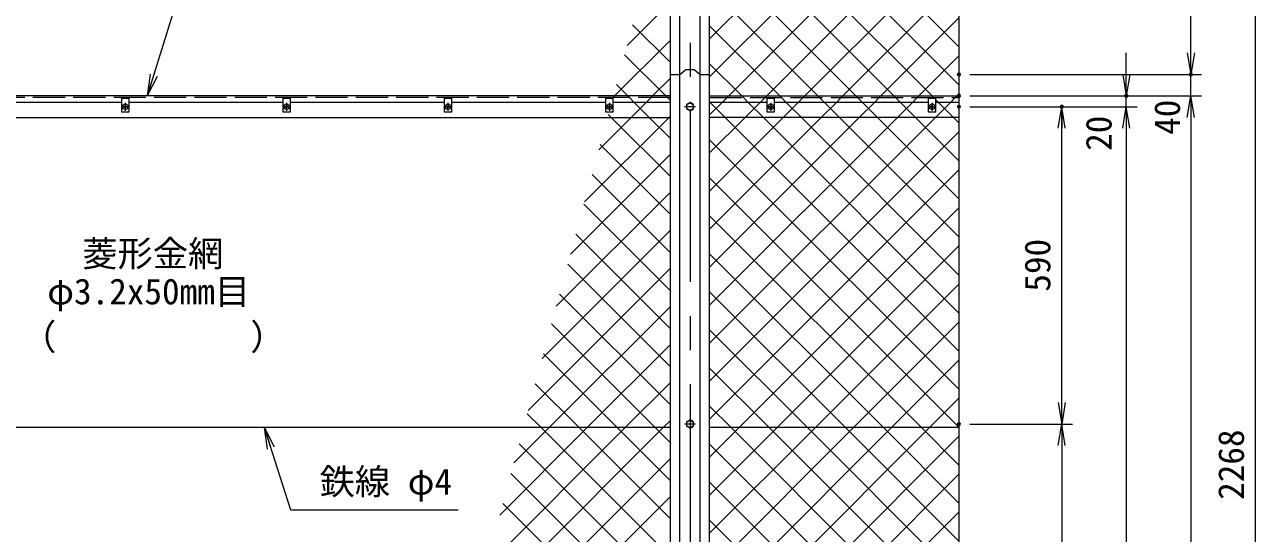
# Model space of a CAD drawing. Units: millimetres at full size. Extents: x -4200 to 4200, y -2970 to 2970.
# Drawn here: x -2622 to -334, y 801 to 1747 of the extents above; entities that cross this region are included whole.
import ezdxf
from ezdxf.enums import TextEntityAlignment as Align

# ---------------------------------------------------------------- set-up
doc = ezdxf.new("R2010")
doc.units = ezdxf.units.MM
doc.header["$LTSCALE"] = 10
doc.header["$PDMODE"] = 32
doc.header["$PDSIZE"] = 5
doc.linetypes.add('DASHED', pattern=[7.5, 6, -1.5])
doc.linetypes.add('USER1', pattern=[50.8, 31.75, -6.35, 6.35, -6.35])
for name, color, linetype, lineweight in [('0-0_D-STR1', 1, 'Continuous', 18), ('0-1_D-BMK', 2, 'USER1', 13), ('0-2_D-STR-DIM', 7, 'Continuous', 13), ('0-3_D-STR3', 3, 'Continuous', 13), ('0-7_D-STR-TXT', 7, 'Continuous', 13), ('0-8_0', 7, 'Continuous', 18), ('0-B_D-STR2', 7, 'Continuous', 13)]:
    doc.layers.add(name, color=color, linetype=linetype, lineweight=lineweight)
doc.layers.add('0-9_Defpoints', color=7, linetype='Continuous')
doc.styles.add('ＭＳ ゴシック', font='')
doc.styles.get('ＭＳ ゴシック').set_extended_font_data('MS Gothic')

# ---------------------------------------------------------------- blocks, each defined once
blk = doc.blocks.new('_Open')
at = {"layer": '0-8_0'}
blk.add_line((-10, 1.667), (0, 0), dxfattribs=at)
blk.add_lwpolyline([(-10, -1.667), (0, 0), (-10, 0)], dxfattribs=at)

msp = doc.modelspace()

# ---------------------------------------------------------------- linework, layer by layer
at = {"layer": '0-0_D-STR1'}
for p, q in [((-1421.47, -506.02), (-1421.47, 2061.82)), ((-1403.97, -506.02), (-1403.97, 2061.82)), ((-1365.97, -506.02), (-1365.97, 2061.82)), ((-1348.47, -506.02), (-1348.47, 2061.82)), ((-1421.47, 1613.98), (-3359.97, 1613.98)), ((-1348.47, 1613.98), (-884.97, 1613.98)), ((-3359.97, 1573.98), (-1421.47, 1573.98)), ((-884.97, 1573.98), (-1348.47, 1573.98))]:
    msp.add_line(p, q, dxfattribs=at)
at = {"layer": '0-0_D-STR1', "linetype": 'DASHED'}
for p, q in [((-1421.47, 1610.98), (-3359.97, 1610.98)), ((-1348.47, 1610.98), (-884.97, 1610.98))]:
    msp.add_line(p, q, dxfattribs=at)
at = {"layer": '0-0_D-STR1'}
msp.add_lwpolyline([(-1421.47, 1653.98), (-1403.97, 1653.98), (-1392.47, 1662.85), (-1377.47, 1662.85), (-1365.97, 1653.98), (-1348.47, 1653.98)], dxfattribs=at)
at = {"layer": '0-1_D-BMK'}
for p, q in [((-1384.97, 2093.79), (-1384.97, -521.02)), ((-2442.41, 1593.98), (-2427.53, 1593.98)), ((-2434.97, 1601.42), (-2434.97, 1586.54)), ((-2142.41, 1593.98), (-2127.53, 1593.98)), ((-2134.97, 1601.42), (-2134.97, 1586.54)), ((-1842.41, 1593.98), (-1827.53, 1593.98)), ((-1834.97, 1601.42), (-1834.97, 1586.54)), ((-1542.41, 1593.98), (-1527.53, 1593.98)), ((-1534.97, 1601.42), (-1534.97, 1586.54)), ((-1374.97, 1593.98), (-1394.97, 1593.98)), ((-1242.41, 1593.98), (-1227.53, 1593.98)), ((-1234.97, 1601.42), (-1234.97, 1586.54)), ((-942.41, 1593.98), (-927.53, 1593.98)), ((-934.97, 1601.42), (-934.97, 1586.54)), ((-1374.97, 1003.98), (-1394.97, 1003.98))]:
    msp.add_line(p, q, dxfattribs=at)
at = {"layer": '0-2_D-STR-DIM'}
for p, q in [((-884.97, 2125.14), (-884.97, 784.63)), ((-453.93, 1653.98), (-453.93, 2061.82)), ((-333.93, -206.02), (-333.93, 2061.82)), ((-453.93, 1693.98), (-453.93, 1733.98)), ((-573.93, 1653.98), (-573.93, 1693.98)), ((-864.97, 1653.98), (-433.93, 1653.98)), ((-864.97, 1653.98), (-433.93, 1653.98)), ((-453.93, 1613.98), (-453.93, 1653.98)), ((-864.97, 1613.98), (-433.93, 1613.98)), ((-864.97, 1613.98), (-433.93, 1613.98)), ((-864.97, 1613.98), (-553.93, 1613.98)), ((-573.93, 1593.98), (-573.93, 1613.98)), ((-453.93, 1613.98), (-453.93, -206.02)), ((-864.97, 1593.98), (-673.93, 1593.98)), ((-864.97, 1593.98), (-553.93, 1593.98)), ((-864.97, 1593.98), (-553.93, 1593.98)), ((-693.93, 1003.98), (-693.93, 1593.98)), ((-573.93, 1593.98), (-573.93, -176.02)), ((-453.93, 1573.98), (-453.93, 1533.98)), ((-573.93, 1553.98), (-573.93, 1513.98)), ((-864.97, 1003.98), (-673.93, 1003.98)), ((-864.97, 1003.98), (-673.93, 1003.98)), ((-693.93, 1003.98), (-693.93, 413.98))]:
    msp.add_line(p, q, dxfattribs=at)
at = {"layer": '0-3_D-STR3'}
for p, q in [((-2441.47, 1601.98), (-2728.47, 1601.98)), ((-2141.47, 1601.98), (-2428.47, 1601.98)), ((-1841.47, 1601.98), (-2128.47, 1601.98)), ((-1541.47, 1601.98), (-1828.47, 1601.98)), ((-1421.47, 1601.98), (-1528.47, 1601.98)), ((-1241.47, 1601.98), (-1348.47, 1601.98)), ((-941.47, 1601.98), (-1228.47, 1601.98)), ((-884.97, 1601.98), (-928.47, 1601.98)), ((-2436.8, 1594.37), (-2438.32, 1594.35)), ((-2438.32, 1594.35), (-2438.32, 1593.61)), ((-2438.32, 1594.35), (-2438.32, 1593.61)), ((-2436.8, 1593.59), (-2438.32, 1593.61)), ((-2435.88, 1594.84), (-2436.8, 1594.37)), ((-2435.88, 1593.11), (-2436.8, 1593.59)), ((-2435.86, 1594.86), (-2435.37, 1595.78)), ((-2435.86, 1593.1), (-2435.37, 1592.18)), ((-2435.34, 1597.33), (-2435.37, 1595.78)), ((-2435.37, 1597.33), (-2434.61, 1597.33)), ((-2435.34, 1590.63), (-2435.37, 1592.18)), ((-2435.34, 1590.63), (-2434.61, 1590.63)), ((-2434.61, 1597.33), (-2434.58, 1595.78)), ((-2434.61, 1590.63), (-2434.58, 1592.18)), ((-2434.09, 1594.86), (-2434.58, 1595.78)), ((-2434.09, 1593.1), (-2434.58, 1592.18)), ((-2434.07, 1594.84), (-2433.15, 1594.37)), ((-2434.07, 1593.11), (-2433.15, 1593.59)), ((-2433.15, 1593.59), (-2431.62, 1593.61)), ((-2136.8, 1594.37), (-2138.32, 1594.35)), ((-2138.32, 1594.35), (-2138.32, 1593.61)), ((-2138.32, 1594.35), (-2138.32, 1593.61)), ((-2136.8, 1593.59), (-2138.32, 1593.61)), ((-2135.88, 1594.84), (-2136.8, 1594.37)), ((-2135.88, 1593.11), (-2136.8, 1593.59)), ((-2135.86, 1594.86), (-2135.37, 1595.78)), ((-2135.86, 1593.1), (-2135.37, 1592.18)), ((-2135.34, 1597.33), (-2135.37, 1595.78)), ((-2135.37, 1597.33), (-2134.61, 1597.33)), ((-2135.34, 1590.63), (-2135.37, 1592.18)), ((-2135.34, 1590.63), (-2134.61, 1590.63)), ((-2134.61, 1597.33), (-2134.58, 1595.78)), ((-2134.61, 1590.63), (-2134.58, 1592.18)), ((-2134.09, 1594.86), (-2134.58, 1595.78)), ((-2134.09, 1593.1), (-2134.58, 1592.18)), ((-2134.07, 1594.84), (-2133.15, 1594.37)), ((-2134.07, 1593.11), (-2133.15, 1593.59)), ((-2133.15, 1593.59), (-2131.62, 1593.61)), ((-1836.8, 1594.37), (-1838.32, 1594.35)), ((-1838.32, 1594.35), (-1838.32, 1593.61)), ((-1838.32, 1594.35), (-1838.32, 1593.61)), ((-1836.8, 1593.59), (-1838.32, 1593.61)), ((-1835.88, 1594.84), (-1836.8, 1594.37)), ((-1835.88, 1593.11), (-1836.8, 1593.59)), ((-1835.86, 1594.86), (-1835.37, 1595.78)), ((-1835.86, 1593.1), (-1835.37, 1592.18)), ((-1835.34, 1597.33), (-1835.37, 1595.78)), ((-1835.37, 1597.33), (-1834.61, 1597.33)), ((-1835.34, 1590.63), (-1835.37, 1592.18)), ((-1835.34, 1590.63), (-1834.61, 1590.63)), ((-1834.61, 1597.33), (-1834.58, 1595.78)), ((-1834.61, 1590.63), (-1834.58, 1592.18)), ((-1834.09, 1594.86), (-1834.58, 1595.78)), ((-1834.09, 1593.1), (-1834.58, 1592.18)), ((-1834.07, 1594.84), (-1833.15, 1594.37)), ((-1834.07, 1593.11), (-1833.15, 1593.59)), ((-1833.15, 1593.59), (-1831.62, 1593.61)), ((-1536.8, 1594.37), (-1538.32, 1594.35)), ((-1538.32, 1594.35), (-1538.32, 1593.61)), ((-1538.32, 1594.35), (-1538.32, 1593.61)), ((-1536.8, 1593.59), (-1538.32, 1593.61)), ((-1535.88, 1594.84), (-1536.8, 1594.37)), ((-1535.88, 1593.11), (-1536.8, 1593.59)), ((-1535.86, 1594.86), (-1535.37, 1595.78)), ((-1535.86, 1593.1), (-1535.37, 1592.18)), ((-1535.34, 1597.33), (-1535.37, 1595.78)), ((-1535.37, 1597.33), (-1534.61, 1597.33)), ((-1535.34, 1590.63), (-1535.37, 1592.18)), ((-1535.34, 1590.63), (-1534.61, 1590.63)), ((-1534.61, 1597.33), (-1534.58, 1595.78)), ((-1534.61, 1590.63), (-1534.58, 1592.18)), ((-1534.09, 1594.86), (-1534.58, 1595.78)), ((-1534.09, 1593.1), (-1534.58, 1592.18)), ((-1534.07, 1594.84), (-1533.15, 1594.37)), ((-1534.07, 1593.11), (-1533.15, 1593.59)), ((-1533.15, 1593.59), (-1531.62, 1593.61)), ((-1384.97, 1601.49), (-1391.47, 1597.73)), ((-1391.47, 1597.73), (-1391.47, 1590.23)), ((-1391.47, 1590.23), (-1384.97, 1586.47)), ((-1378.47, 1597.73), (-1384.97, 1601.49)), ((-1384.97, 1586.47), (-1378.47, 1590.23)), ((-1378.47, 1590.23), (-1378.47, 1597.73)), ((-1236.8, 1594.37), (-1238.32, 1594.35)), ((-1238.32, 1594.35), (-1238.32, 1593.61)), ((-1238.32, 1594.35), (-1238.32, 1593.61)), ((-1236.8, 1593.59), (-1238.32, 1593.61)), ((-1235.88, 1594.84), (-1236.8, 1594.37)), ((-1235.88, 1593.11), (-1236.8, 1593.59)), ((-1235.86, 1594.86), (-1235.37, 1595.78)), ((-1235.86, 1593.1), (-1235.37, 1592.18)), ((-1235.34, 1597.33), (-1235.37, 1595.78)), ((-1235.37, 1597.33), (-1234.61, 1597.33)), ((-1235.34, 1590.63), (-1235.37, 1592.18)), ((-1235.34, 1590.63), (-1234.61, 1590.63)), ((-1234.61, 1597.33), (-1234.58, 1595.78)), ((-1234.61, 1590.63), (-1234.58, 1592.18)), ((-1234.09, 1594.86), (-1234.58, 1595.78)), ((-1234.09, 1593.1), (-1234.58, 1592.18)), ((-1234.07, 1594.84), (-1233.15, 1594.37)), ((-1234.07, 1593.11), (-1233.15, 1593.59)), ((-1233.15, 1593.59), (-1231.62, 1593.61)), ((-936.8, 1594.37), (-938.32, 1594.35)), ((-938.32, 1594.35), (-938.32, 1593.61)), ((-938.32, 1594.35), (-938.32, 1593.61)), ((-936.8, 1593.59), (-938.32, 1593.61)), ((-935.88, 1594.84), (-936.8, 1594.37)), ((-935.88, 1593.11), (-936.8, 1593.59)), ((-935.86, 1594.86), (-935.37, 1595.78)), ((-935.86, 1593.1), (-935.37, 1592.18)), ((-935.34, 1597.33), (-935.37, 1595.78)), ((-935.37, 1597.33), (-934.61, 1597.33)), ((-935.34, 1590.63), (-935.37, 1592.18)), ((-935.34, 1590.63), (-934.61, 1590.63)), ((-934.61, 1597.33), (-934.58, 1595.78)), ((-934.61, 1590.63), (-934.58, 1592.18)), ((-934.09, 1594.86), (-934.58, 1595.78)), ((-934.09, 1593.1), (-934.58, 1592.18)), ((-934.07, 1594.84), (-933.15, 1594.37)), ((-934.07, 1593.11), (-933.15, 1593.59)), ((-933.15, 1593.59), (-931.62, 1593.61)), ((-1421.47, 997.23), (-3359.97, 997.23)), ((-884.97, 997.23), (-1348.47, 997.23))]:
    msp.add_line(p, q, dxfattribs=at)
for points in [[(-2441.47, 1609.98), (-2428.47, 1609.98), (-2428.47, 1583.98), (-2441.47, 1583.98)], [(-2141.47, 1609.98), (-2128.47, 1609.98), (-2128.47, 1583.98), (-2141.47, 1583.98)], [(-1841.47, 1609.98), (-1828.47, 1609.98), (-1828.47, 1583.98), (-1841.47, 1583.98)], [(-1541.47, 1609.98), (-1528.47, 1609.98), (-1528.47, 1583.98), (-1541.47, 1583.98)], [(-1241.47, 1609.98), (-1228.47, 1609.98), (-1228.47, 1583.98), (-1241.47, 1583.98)], [(-941.47, 1609.98), (-928.47, 1609.98), (-928.47, 1583.98), (-941.47, 1583.98)], [(-1378.47, 1007.73), (-1384.97, 1011.49), (-1391.47, 1007.73), (-1391.47, 1000.23), (-1384.97, 996.47), (-1378.47, 1000.23)]]:
    msp.add_lwpolyline(points, close=True, dxfattribs=at)
for points in [[(-2433.15, 1594.37), (-2431.62, 1594.35), (-2431.62, 1593.61)], [(-2133.15, 1594.37), (-2131.62, 1594.35), (-2131.62, 1593.61)], [(-1833.15, 1594.37), (-1831.62, 1594.35), (-1831.62, 1593.61)], [(-1533.15, 1594.37), (-1531.62, 1594.35), (-1531.62, 1593.61)], [(-1233.15, 1594.37), (-1231.62, 1594.35), (-1231.62, 1593.61)], [(-933.15, 1594.37), (-931.62, 1594.35), (-931.62, 1593.61)]]:
    msp.add_lwpolyline(points, dxfattribs=at)
for centre, radius in [((-2434.97, 1593.98), 5.25), ((-2134.97, 1593.98), 5.25), ((-1834.97, 1593.98), 5.25), ((-1534.97, 1593.98), 5.25), ((-1384.97, 1593.98), 6.25), ((-1234.97, 1593.98), 5.25), ((-934.97, 1593.98), 5.25), ((-1384.97, 1003.98), 6.25)]:
    msp.add_circle(centre, radius, dxfattribs=at)
at = {"layer": '0-7_D-STR-TXT'}
for points in [[(-1641.19, 1794.1), (-2338.3, 1794.1), (-2393.31, 1615.89)], [(-1816.09, 843.6), (-2127.42, 843.6), (-2175.51, 995.32)]]:
    msp.add_lwpolyline(points, dxfattribs=at)
at = {"layer": '0-9_Defpoints'}
for p in [(-884.97, 1653.98), (-453.93, 1653.98), (-884.97, 1613.98), (-573.93, 1613.98), (-884.97, 1593.98), (-693.93, 1593.98), (-884.97, 1003.98)]:
    msp.add_point(p, dxfattribs=at)
at = {"layer": '0-B_D-STR2'}
for p, q in [((-1348.47, 1720), (-1060.58, 2007.89)), ((-1348.47, 1649.29), (-989.87, 2007.89)), ((-884.97, 1634.57), (-1258.3, 2007.89)), ((-884.97, 1705.28), (-1187.59, 2007.89)), ((-1005.81, 1613.98), (-1348.47, 1956.65)), ((-1171.66, 1613.98), (-884.97, 1900.66)), ((-1076.52, 1613.98), (-1348.47, 1885.94)), ((-1147.23, 1613.98), (-1348.47, 1815.23)), ((-1100.94, 1613.98), (-884.97, 1829.95)), ((-1502.08, 1707.82), (-1421.47, 1788.42)), ((-1421.47, 1676.1), (-1491.66, 1746.28)), ((-1217.94, 1613.98), (-1348.47, 1744.52)), ((-1030.23, 1613.98), (-884.97, 1759.24)), ((-959.52, 1613.98), (-884.97, 1688.53)), ((-1214.94, 1610.98), (-1217.94, 1613.98)), ((-1205.94, 1601.98), (-1214.94, 1610.98)), ((-1211.66, 1573.98), (-1183.66, 1601.98)), ((-1177.94, 1573.98), (-1205.94, 1601.98)), ((-1183.66, 1601.98), (-1174.66, 1610.98)), ((-1174.66, 1610.98), (-1171.66, 1613.98)), ((-1144.23, 1610.98), (-1147.23, 1613.98)), ((-1135.23, 1601.98), (-1144.23, 1610.98)), ((-1140.94, 1573.98), (-1112.94, 1601.98)), ((-1107.23, 1573.98), (-1135.23, 1601.98)), ((-1112.94, 1601.98), (-1103.94, 1610.98)), ((-1103.94, 1610.98), (-1100.94, 1613.98)), ((-1073.52, 1610.98), (-1076.52, 1613.98)), ((-1064.52, 1601.98), (-1073.52, 1610.98)), ((-1070.23, 1573.98), (-1042.23, 1601.98)), ((-1036.52, 1573.98), (-1064.52, 1601.98)), ((-1042.23, 1601.98), (-1033.23, 1610.98)), ((-1033.23, 1610.98), (-1030.23, 1613.98)), ((-1002.81, 1610.98), (-1005.81, 1613.98)), ((-993.81, 1601.98), (-1002.81, 1610.98)), ((-999.52, 1573.98), (-971.52, 1601.98)), ((-965.81, 1573.98), (-993.81, 1601.98)), ((-971.52, 1601.98), (-962.52, 1610.98)), ((-962.52, 1610.98), (-959.52, 1613.98)), ((-1348.47, 1437.16), (-1211.66, 1573.98)), ((-1348.47, 1366.45), (-1140.94, 1573.98)), ((-1348.47, 1295.74), (-1070.23, 1573.98)), ((-1348.47, 1225.03), (-999.52, 1573.98)), ((-884.97, 1281.02), (-1177.94, 1573.98)), ((-884.97, 1351.73), (-1107.23, 1573.98)), ((-884.97, 1422.44), (-1036.52, 1573.98)), ((-884.97, 1493.15), (-965.81, 1573.98)), ((-1348.47, 1083.61), (-884.97, 1547.11)), ((-1421.47, 1393.25), (-1551.97, 1523.75)), ((-884.97, 1068.89), (-1348.47, 1532.39)), ((-1607.24, 1319.82), (-1421.47, 1505.58)), ((-1421.47, 1322.54), (-1567.05, 1468.12)), ((-1348.47, 1012.9), (-884.97, 1476.4)), ((-884.97, 998.17), (-1348.47, 1461.67)), ((-1633.53, 1222.82), (-1421.47, 1434.87)), ((-1421.47, 1251.83), (-1582.13, 1412.48)), ((-1293.43, 997.23), (-884.97, 1405.69)), ((-954.74, 997.23), (-1348.47, 1390.96)), ((-1659.82, 1125.82), (-1421.47, 1364.16)), ((-1421.47, 1181.12), (-1597.2, 1356.85)), ((-1222.72, 997.23), (-884.97, 1334.97)), ((-1025.45, 997.23), (-1348.47, 1320.25)), ((-1686.11, 1028.82), (-1421.47, 1293.45)), ((-1421.47, 1110.41), (-1612.28, 1301.22)), ((-1152.01, 997.23), (-884.97, 1264.26)), ((-1421.47, 1039.7), (-1627.36, 1245.58)), ((-1646.98, 997.23), (-1421.47, 1222.74)), ((-1449.72, 997.23), (-1642.44, 1189.95)), ((-1081.3, 997.23), (-884.97, 1193.55)), ((-1576.27, 997.23), (-1421.47, 1152.03)), ((-1520.43, 997.23), (-1657.51, 1134.32)), ((-1010.59, 997.23), (-884.97, 1122.84)), ((-1237.58, 997.23), (-1348.47, 1108.12)), ((-1591.14, 997.23), (-1672.59, 1078.68)), ((-1505.56, 997.23), (-1421.47, 1081.32)), ((-1308.29, 997.23), (-1348.47, 1037.41)), ((-939.88, 997.23), (-884.97, 1052.13)), ((-1661.85, 997.23), (-1687.67, 1023.05)), ((-1434.85, 997.23), (-1421.47, 1010.61)), ((-1791.26, 640.82), (-1434.85, 997.23)), ((-1764.97, 737.82), (-1505.56, 997.23)), ((-1738.69, 834.82), (-1576.27, 997.23)), ((-1712.4, 931.82), (-1646.98, 997.23)), ((-1421.47, 756.86), (-1661.85, 997.23)), ((-1421.47, 827.57), (-1591.14, 997.23)), ((-1421.47, 898.28), (-1520.43, 997.23)), ((-1421.47, 968.99), (-1449.72, 997.23)), ((-1348.47, 942.19), (-1293.43, 997.23)), ((-1348.47, 871.47), (-1222.72, 997.23)), ((-1348.47, 800.76), (-1152.01, 997.23)), ((-1348.47, 730.05), (-1081.3, 997.23)), ((-1348.47, 659.34), (-1010.59, 997.23)), ((-1348.47, 588.63), (-939.88, 997.23)), ((-884.97, 573.91), (-1308.29, 997.23)), ((-884.97, 644.62), (-1237.58, 997.23)), ((-884.97, 856.75), (-1025.45, 997.23)), ((-884.97, 927.46), (-954.74, 997.23)), ((-1421.47, 686.15), (-1702.75, 967.42)), ((-1348.47, 517.92), (-884.97, 981.42)), ((-884.97, 503.2), (-1348.47, 966.7)), ((-1817.55, 543.82), (-1421.47, 939.9)), ((-1421.47, 615.44), (-1717.83, 911.79)), ((-1348.47, 447.21), (-884.97, 910.71)), ((-884.97, 432.49), (-1348.47, 895.99)), ((-1843.84, 446.82), (-1421.47, 869.19)), ((-1421.47, 544.72), (-1732.9, 856.15)), ((-930.43, 407.23), (-1348.47, 825.28))]:
    msp.add_line(p, q, dxfattribs=at)
for points in [[(-1348.47, 1578.58), (-1325.08, 1601.98), (-1316.08, 1610.98), (-1313.08, 1613.98), (-919.16, 2007.89)], [(-931.09, 1609.98), (-932.09, 1610.98), (-935.09, 1613.98), (-1329.01, 2007.89)], [(-1348.47, 1507.87), (-1282.37, 1573.98), (-1254.37, 1601.98), (-1245.37, 1610.98), (-1242.37, 1613.98), (-884.97, 1971.37)], [(-1528.37, 1610.82), (-1528.21, 1610.98), (-1525.21, 1613.98), (-1421.47, 1717.71)], [(-1421.47, 1605.39), (-1427.07, 1610.98), (-1430.07, 1613.98), (-1506.74, 1690.65)], [(-884.97, 1210.31), (-1248.65, 1573.98), (-1276.65, 1601.98), (-1285.65, 1610.98), (-1288.65, 1613.98), (-1348.47, 1673.81)], [(-1554.66, 1513.82), (-1494.5, 1573.98), (-1466.5, 1601.98), (-1457.5, 1610.98), (-1454.5, 1613.98), (-1421.47, 1647)], [(-1421.47, 1534.67), (-1460.78, 1573.98), (-1488.78, 1601.98), (-1497.78, 1610.98), (-1500.78, 1613.98), (-1521.81, 1635.01)], [(-1348.47, 1154.32), (-928.81, 1573.98), (-900.81, 1601.98), (-891.81, 1610.98), (-888.81, 1613.98), (-884.97, 1617.82)], [(-884.97, 1139.6), (-1319.36, 1573.98), (-1347.36, 1601.98), (-1348.47, 1603.1)], [(-884.97, 1563.86), (-895.09, 1573.98), (-923.09, 1601.98), (-928.47, 1607.36)], [(-1421.47, 1463.96), (-1531.49, 1573.98), (-1536.89, 1579.38)], [(-1580.95, 1416.82), (-1423.79, 1573.98), (-1421.47, 1576.29)], [(-884.97, 786.04), (-1096.16, 997.23), (-1348.47, 1249.54)], [(-916.98, 747.33), (-1166.87, 997.23), (-1348.47, 1178.83)], [(-1348.47, 376.5), (-1317.75, 407.23), (-884.97, 840)]]:
    msp.add_lwpolyline(points, dxfattribs=at)

# ---------------------------------------------------------------- block references
at = {"layer": '0-2_D-STR-DIM', "xscale": 4, "yscale": 4}
for p, rotation in [((-453.93, 1653.98), 270), ((-453.93, 1653.98), 270), ((-573.93, 1613.98), 270), ((-453.93, 1613.98), 90), ((-453.93, 1613.98), 90), ((-693.93, 1593.98), 90), ((-573.93, 1593.98), 90), ((-573.93, 1593.98), 90), ((-693.93, 1003.98), 270), ((-693.93, 1003.98), 90)]:
    msp.add_blockref('_Open', p, dxfattribs=dict(at, rotation=rotation))
at = {"layer": '0-7_D-STR-TXT', "xscale": 4, "yscale": 4}
for p, rotation in [((-2393.9, 1613.98), 252.84683), ((-2176.11, 997.23), 107.58773)]:
    msp.add_blockref('_Open', p, dxfattribs=dict(at, rotation=rotation))

# ---------------------------------------------------------------- texts
at = {"layer": '0-2_D-STR-DIM', "style": 'ＭＳ ゴシック'}
for s, p in [('40', (-459.53, 1541.65)), ('20', (-586.81, 1511.89)), ('590', (-700.68, 1250.09)), ('2268', (-340.68, 863.01))]:
    msp.add_text(s, height=48.09, rotation=90, dxfattribs=at).set_placement(p, align=Align.BOTTOM_LEFT)
at = {"layer": '0-7_D-STR-TXT', "style": 'ＭＳ ゴシック'}
for s, p in [('菱形金網', (-2514.92, 1282.46)), ('φ3.2x50mm目', (-2579.9, 1212.02)), ('（\u3000\u3000   \u3000\u3000）', (-2628.63, 1127.55)), ('鉄線 φ4', (-2073.7, 858.47))]:
    msp.add_text(s, height=48.09, dxfattribs=at).set_placement(p, align=Align.BOTTOM_LEFT)

doc.saveas('drawing.dxf')
